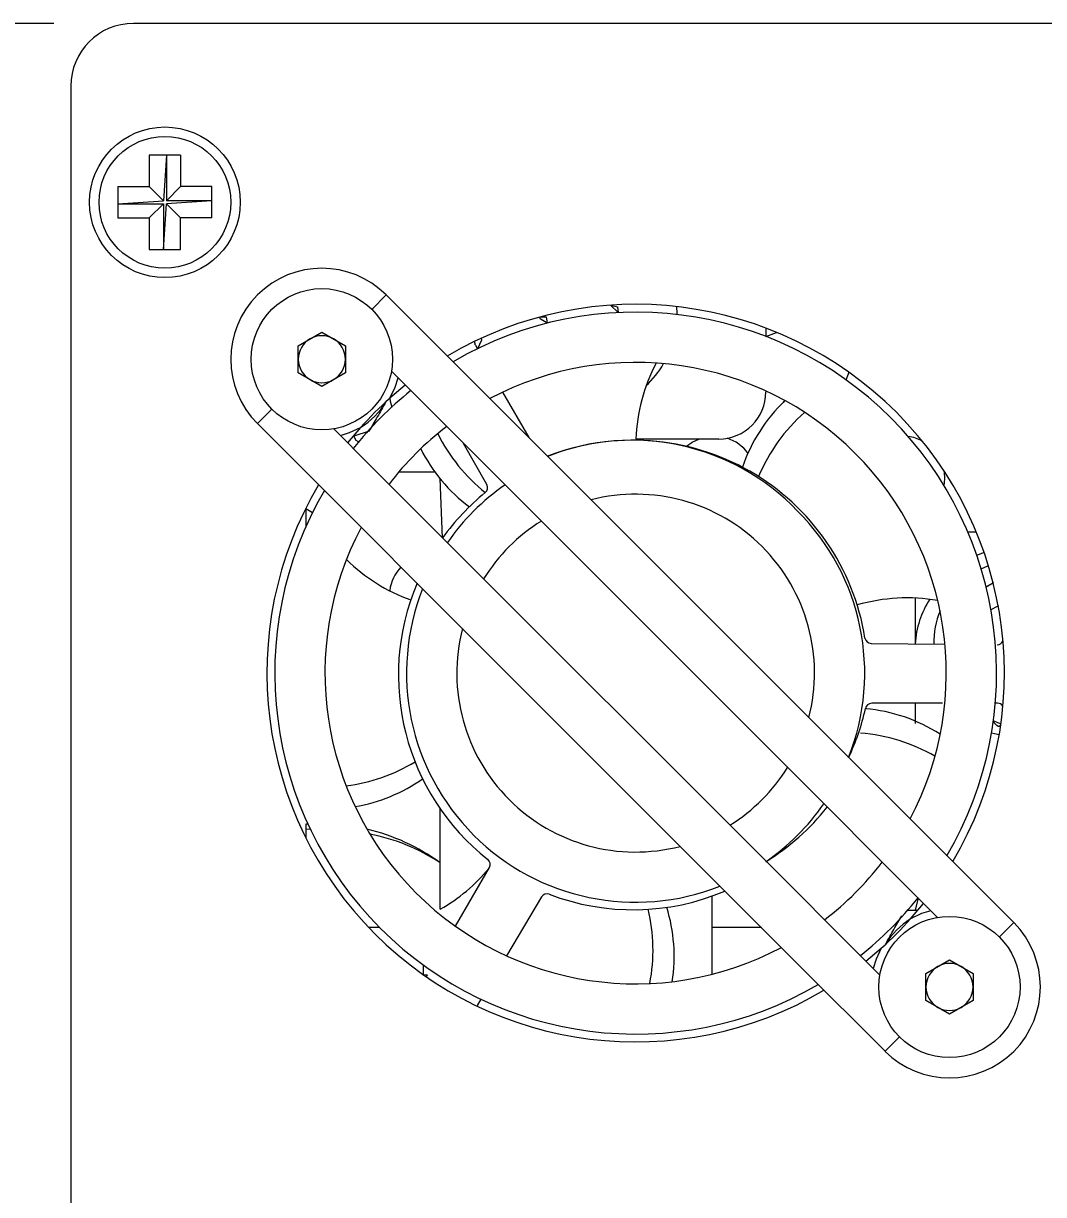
# Model space of a CAD drawing. Header units: millimetres. Extents: x 2 to 278, y 1 to 215.
# Drawn here: x 32.78 to 49.03, y 64.74 to 83.4 of the extents above; entities that cross this region are included whole.
import ezdxf

# ---------------------------------------------------------------- set-up
doc = ezdxf.new("R2010")
doc.units = ezdxf.units.MM
doc.styles.add('SLDTEXTSTYLE0', font='GOTHIC.TTF', dxfattribs={"width": 0.913})
doc.dimstyles.new('SLDDIMSTYLE0', dxfattribs={"dimtxt": 2.116667, "dimasz": 3.175, "dimexe": 0, "dimexo": 0.0625, "dimgap": 0.529167, "dimtad": 0, "dimtih": 1, "dimtoh": 1, "dimdec": 1, "dimlfac": 2, "dimrnd": 1e-09, "dimzin": 4, "dimdsep": 46, "dimtxsty": 'SLDTEXTSTYLE0', "dimsah": 1, "dimcen": 0.09, "dimadec": 0, "dimazin": 1, "dimtfac": 1, "dimtdec": 1, "dimtofl": 0, "dimtmove": 0, "dimatfit": 3, "dimfxl": 1, "dimfrac": 2, "dimtolj": 1, "dimtzin": 12, "dimarcsym": 0})
doc.dimstyles.new('SLDDIMSTYLE1', dxfattribs={"dimtxt": 2.116667, "dimasz": 3.175, "dimexe": 0, "dimexo": 0.0625, "dimgap": 0.529167, "dimtad": 0, "dimtih": 1, "dimtoh": 1, "dimdec": 1, "dimlfac": 2, "dimrnd": 1e-09, "dimzin": 12, "dimdsep": 46, "dimtxsty": 'SLDTEXTSTYLE0', "dimsah": 1, "dimcen": 0.09, "dimadec": 0, "dimazin": 3, "dimtfac": 1, "dimtdec": 1, "dimtmove": 0, "dimatfit": 0, "dimfxl": 1, "dimfrac": 2, "dimtolj": 1, "dimtzin": 12, "dimarcsym": 0})

# ---------------------------------------------------------------- blocks, each defined once
blk = doc.blocks.new('_D_2')
at = {"color": 7, "linetype": 'Continuous', "lineweight": 0}
for p, q in [((33.26, 83.398), (23.89, 83.398)), ((25.668, 83.398), (25.668, 75.44)), ((21.789, 71.648), (21.145, 71.648)), ((21.145, 71.648), (21.145, 68.284)), ((29.546, 71.648), (30.19, 71.648)), ((30.19, 71.648), (30.19, 68.284)), ((21.145, 68.284), (21.789, 68.284)), ((30.19, 68.284), (29.546, 68.284)), ((25.668, 59.898), (25.668, 67.855)), ((32.857, 59.898), (23.89, 59.898))]:
    blk.add_line(p, q, dxfattribs=at)
at = {"color": 7, "linetype": 'Continuous', "lineweight": 18}
for points in [[(25.668, 83.398), (25.16, 80.223), (26.176, 80.223)], [(25.668, 59.898), (26.176, 63.073), (25.16, 63.073)]]:
    blk.add_solid(points, dxfattribs=at)
at = {"color": 7, "linetype": 'Continuous', "lineweight": 18, "char_height": 2.1167, "attachment_point": 1, "style": 'SLDTEXTSTYLE0'}
for s, insert in [('47.0mm', (20.286, 74.78)), ('1.85in', (21.789, 70.988))]:
    blk.add_mtext(s, dxfattribs=dict(at, insert=insert))
blk = doc.blocks.new('_D_3')
at = {"color": 7, "linetype": 'Continuous', "lineweight": 0}
for p, q in [((25.668, 59.898), (25.668, 66.248)), ((32.857, 59.898), (23.89, 59.898)), ((32.66, 53.798), (23.89, 53.798)), ((25.668, 43.798), (25.668, 53.798)), ((29.478, 43.798), (25.668, 43.798)), ((32.835, 43.798), (32.191, 43.798)), ((32.191, 43.798), (32.191, 40.434)), ((40.592, 43.798), (41.236, 43.798)), ((41.236, 43.798), (41.236, 40.434)), ((32.191, 40.434), (32.835, 40.434)), ((41.236, 40.434), (40.592, 40.434))]:
    blk.add_line(p, q, dxfattribs=at)
at = {"color": 7, "linetype": 'Continuous', "lineweight": 18}
for points in [[(25.668, 59.898), (26.176, 63.073), (25.16, 63.073)], [(25.668, 53.798), (25.16, 50.623), (26.176, 50.623)]]:
    blk.add_solid(points, dxfattribs=at)
at = {"color": 7, "linetype": 'Continuous', "lineweight": 18, "char_height": 2.1167, "attachment_point": 1, "style": 'SLDTEXTSTYLE0'}
for s, insert in [('12.2mm', (31.548, 46.93)), ('0.48in', (32.835, 43.138))]:
    blk.add_mtext(s, dxfattribs=dict(at, insert=insert))

msp = doc.modelspace()

# ---------------------------------------------------------------- linework, layer by layer
at = {"color": 7, "linetype": 'Continuous', "lineweight": 18}
for p, q in [((93.03, 83.398), (34.53, 83.398)), ((33.53, 82.398), (33.53, 60.048)), ((34.78, 81.298), (34.78, 80.798)), ((35.28, 81.298), (34.78, 81.298)), ((35.055, 81.298), (35.005, 80.573)), ((35.055, 81.298), (35.055, 80.573)), ((35.28, 81.298), (35.28, 80.798)), ((34.28, 80.798), (34.78, 80.798)), ((34.28, 80.798), (34.28, 80.298)), ((35.005, 80.573), (34.78, 80.798)), ((35.055, 80.573), (35.28, 80.798)), ((35.78, 80.798), (35.28, 80.798)), ((35.78, 80.298), (35.78, 80.798)), ((34.28, 80.523), (35.005, 80.573)), ((34.28, 80.523), (35.005, 80.523)), ((34.78, 80.298), (35.005, 80.523)), ((35.005, 80.523), (35.005, 79.798)), ((35.005, 79.798), (35.055, 80.523)), ((35.78, 80.573), (35.055, 80.573)), ((35.78, 80.573), (35.055, 80.523)), ((35.055, 80.523), (35.28, 80.298)), ((34.28, 80.298), (34.78, 80.298)), ((34.78, 80.298), (34.78, 79.798)), ((35.78, 80.298), (35.28, 80.298)), ((35.28, 79.798), (35.28, 80.298)), ((34.78, 79.798), (35.28, 79.798)), ((38.326, 78.842), (38.556, 79.072)), ((39.915, 77.713), (38.556, 79.072)), ((37.155, 78.264), (37.53, 78.481)), ((37.53, 78.481), (37.905, 78.264)), ((44.605, 78.544), (44.605, 78.41)), ((37.155, 77.831), (37.155, 78.264)), ((37.905, 78.264), (37.905, 77.831)), ((39.977, 78.27), (40.009, 78.216)), ((37.53, 77.615), (37.155, 77.831)), ((37.905, 77.831), (37.53, 77.615)), ((38.638, 77.858), (40.738, 75.759)), ((38.86, 77.636), (38.616, 77.429)), ((41.497, 76.131), (39.915, 77.713)), ((40.41, 77.521), (40.827, 76.8)), ((44.605, 77.527), (44.605, 77.527)), ((36.735, 77.251), (36.505, 77.022)), ((44.908, 77.389), (44.88, 77.36)), ((36.505, 77.022), (37.873, 75.653)), ((38.306, 76.352), (37.719, 76.939)), ((38.148, 76.961), (37.941, 76.717)), ((38.284, 76.904), (38.04, 76.823)), ((40.159, 76.05), (39.789, 76.708)), ((43.855, 76.777), (42.534, 76.777)), ((39.815, 74.842), (38.306, 76.352)), ((38.757, 76.253), (39.335, 76.253)), ((39.455, 75.203), (39.416, 76.146)), ((45.607, 72.02), (41.497, 76.131)), ((47.447, 76.048), (47.435, 76.048)), ((40.738, 75.759), (45.241, 71.255)), ((37.273, 75.672), (37.273, 75.379)), ((37.273, 75.672), (37.379, 75.604)), ((37.873, 75.653), (39.46, 74.066)), ((47.821, 75.298), (47.957, 75.298)), ((44.326, 70.331), (39.815, 74.842)), ((47.964, 74.926), (48.089, 74.974)), ((48.113, 74.42), (48.231, 74.489)), ((46.983, 74.246), (46.983, 73.514)), ((39.46, 74.066), (43.562, 69.964)), ((46.282, 73.522), (47.458, 73.509)), ((48.291, 73.5), (48.291, 73.5)), ((46.291, 72.567), (46.292, 72.567)), ((47.418, 72.568), (46.292, 72.567)), ((46.983, 72.568), (46.983, 72.244)), ((47.418, 72.568), (47.418, 72.568)), ((48.295, 72.569), (48.26, 72.569)), ((47.199, 70.428), (45.607, 72.02)), ((45.241, 71.255), (46.741, 69.755)), ((39.416, 69.286), (39.416, 70.888)), ((37.307, 70.642), (37.273, 70.639)), ((37.273, 70.639), (37.273, 70.423)), ((37.344, 70.564), (37.273, 70.558)), ((48.554, 69.074), (47.199, 70.428)), ((46.421, 68.237), (44.326, 70.331)), ((43.562, 69.964), (45.148, 68.378)), ((39.659, 69.015), (40.2, 69.953)), ((46.741, 69.755), (47.34, 69.156)), ((41.031, 69.483), (40.475, 68.544)), ((43.746, 69.496), (43.746, 68.249)), ((47.029, 69.467), (46.983, 69.273)), ((46.911, 69.134), (47.118, 69.378)), ((48.324, 68.844), (48.554, 69.074)), ((38.452, 68.993), (38.278, 68.993)), ((44.533, 68.993), (43.746, 68.993)), ((46.199, 68.459), (46.443, 68.666)), ((47.155, 68.264), (47.53, 68.481)), ((47.53, 68.481), (47.905, 68.264)), ((39.142, 68.401), (39.142, 68.248)), ((45.148, 68.378), (46.503, 67.023)), ((39.142, 68.248), (39.214, 68.242)), ((39.199, 68.216), (39.214, 68.242)), ((39.199, 68.216), (39.199, 68.216)), ((47.155, 67.831), (47.155, 68.264)), ((47.905, 68.264), (47.905, 67.831)), ((40.065, 67.853), (40.007, 67.755)), ((40.007, 67.755), (40.007, 67.755)), ((47.53, 67.615), (47.155, 67.831)), ((47.905, 67.831), (47.53, 67.615)), ((46.733, 67.253), (46.503, 67.023))]:
    msp.add_line(p, q, dxfattribs=at)
at = {"color": 7, "linetype": 'Continuous', "lineweight": 18, "flags": 128}
for points in [[(42.253, 78.791), (42.131, 78.907), (42.131, 78.909)], [(42.131, 78.909), (42.241, 78.881), (42.253, 78.791)], [(43.192, 78.759), (43.192, 78.774), (43.188, 78.886)], [(41.005, 78.721), (41.105, 78.723), (41.121, 78.622)], [(41.121, 78.622), (41.008, 78.691), (41.005, 78.721)], [(40.067, 78.382), (40.075, 78.352), (40.009, 78.216)], [(44.605, 78.41), (44.776, 78.472), (44.779, 78.475)], [(45.882, 77.719), (45.921, 77.813), (45.932, 77.848)], [(38.616, 77.429), (38.698, 77.605), (38.744, 77.752)], [(38.616, 77.429), (38.619, 77.381), (38.644, 77.286)], [(37.825, 76.833), (37.972, 76.879), (38.148, 76.961)], [(38.116, 76.733), (38.077, 76.754), (38.04, 76.823)], [(43.341, 76.661), (43.43, 76.725), (43.536, 76.777)], [(48.034, 74.711), (48.093, 74.736), (48.159, 74.76)], [(48.113, 74.42), (48.159, 74.448), (48.236, 74.489)], [(48.19, 74.056), (48.262, 74.1), (48.317, 74.126)], [(48.349, 72.238), (48.303, 72.256), (48.229, 72.289)], [(48.322, 72.066), (48.247, 72.079), (48.199, 72.09)], [(47.234, 69.262), (47.087, 69.217), (46.911, 69.134)], [(46.443, 68.666), (46.361, 68.49), (46.315, 68.343)]]:
    msp.add_lwpolyline(points, dxfattribs=at)
at = {"color": 7, "linetype": 'Continuous', "lineweight": 18}
for centre, radius in [((35.03, 80.548), 1.2), ((35.03, 80.548), 1.05), ((37.53, 78.048), 1.125), ((47.53, 68.048), 1.125)]:
    msp.add_circle(centre, radius, dxfattribs=at)
for centre, radius, start, end in [((34.53, 82.398), 1, 90, 180), ((37.53, 78.047), 1.45, 45, 225), ((42.53, 73.048), 5.875, 329.2887, 120.7113), ((42.53, 73.048), 5.75, 45, 120.3938), ((37.53, 78.048), 0.375, 120, 180), ((37.53, 78.048), 0.375, 60, 120), ((37.53, 78.048), 0.375, 0, 60), ((40.064, 78.32), 0.1, 172.4656, 210.0509), ((37.53, 78.048), 0.375, 180, 240), ((37.53, 78.048), 0.375, 300, 0), ((42.53, 73.048), 4.95, 332.0334, 117.9666), ((45.392, 76.665), 2.861, 152.4743, 177.7478), ((41.605, 78.777), 1.587, 313.3213, 329.7464), ((37.53, 78.048), 0.375, 240, 300), ((42.53, 73.048), 5.75, 128.5092, 141.4908), ((42.53, 73.048), 5.875, 131.7708, 138.2292), ((43.855, 77.527), 0.75, 270, 0), ((37.5, 78.001), 1.225, 301.9332, 328.9431), ((46.749, 75.47), 2.659, 133.8084, 161.1658), ((47.097, 75.089), 2.826, 131.6059, 157.3077), ((42.53, 73.048), 5.75, 329.6062, 45), ((42.53, 73.048), 4.95, 127.4545, 142.5455), ((41.895, 78.12), 2.815, 206.5293, 231.3), ((42.471, 73.108), 3.65, 43.6837, 111.6095), ((42.49, 73.018), 3.74, 9.0415, 111.3837), ((43.78, 76.148), 0.675, 36.8975, 71.9468), ((46.78, 76.148), 0.675, 62.0227, 82.0943), ((41.466, 77.816), 2.646, 206.828, 233.189), ((46.78, 76.148), 0.675, 351.4804, 10.1922), ((42.53, 73.048), 5.875, 149.2887, 300.7113), ((42.53, 73.048), 5.75, 149.6062, 300.3938), ((42.53, 73.048), 3.65, 124.7419, 145.2581), ((40.072, 76.001), 0.1, 309.0178, 29.3641), ((42.49, 73.018), 3.74, 129.0415, 144.2578), ((42.53, 73.048), 2.85, 345.5821, 104.4179), ((42.53, 73.048), 3.65, 338.407, 45), ((42.53, 73.048), 2.85, 121.8165, 148.1835), ((42.53, 73.048), 4.95, 152.0334, 225), ((39.892, 76.867), 2.816, 225.5805, 250.3794), ((39.28, 74.273), 0.675, 136.5373, 172.3466), ((42.49, 73.018), 3.74, 157.0105, 231.7494), ((42.53, 73.048), 3.65, 158.407, 291.593), ((46.853, 71.391), 2.855, 80.1336, 106.1299), ((48.48, 73.417), 1.5, 147.4033, 176.2885), ((48.555, 73.548), 1.275, 157.2366, 181.6548), ((42.53, 73.048), 2.85, 165.5821, 225), ((46.283, 73.622), 0.1, 189.0178, 269.3641), ((48.292, 73.6), 0.1, 269.3643, 334.8232), ((42.544, 73.306), 3.74, 334.6422, 347.2661), ((46.291, 72.467), 0.1, 90.0509, 171.7494), ((45.953, 69.836), 2.656, 57.4321, 84.8487), ((48.295, 72.469), 0.1, 30.8746, 90.0509), ((45.884, 69.28), 2.823, 59.9108, 85.315), ((37.556, 74.032), 2.805, 277.4088, 301.352), ((42.53, 73.048), 2.85, 301.8165, 328.1835), ((37.617, 73.518), 2.635, 279.6858, 305.2089), ((42.53, 73.048), 2.85, 225, 284.4179), ((42.53, 73.048), 3.65, 304.6102, 325.2581), ((42.646, 73.231), 3.74, 301.5373, 321.718), ((37.505, 67.398), 3.25, 53.9716, 76.7512), ((37.679, 67.369), 3.175, 56.8219, 78.7936), ((40.113, 70.003), 0.1, 330.0509, 51.7494), ((42.53, 73.048), 4.95, 307.4545, 322.5455), ((38.038, 71.714), 2.792, 299.5891, 320.4247), ((42.53, 73.048), 4.95, 225, 297.9666), ((41.117, 69.432), 0.1, 69.0178, 149.3641), ((42.49, 73.018), 3.74, 249.0415, 292.9895), ((42.53, 73.048), 5.75, 308.5092, 321.4908), ((39.997, 68.638), 2.81, 349.0224, 13.3423), ((40.503, 68.536), 2.641, 351.2023, 17.1976), ((42.53, 73.048), 5.875, 311.7708, 318.2292), ((47.529, 68.048), 1.45, 225, 45), ((47.559, 68.094), 1.225, 121.9332, 148.9431), ((47.53, 68.048), 0.375, 120, 180), ((47.53, 68.048), 0.375, 60, 120), ((47.53, 68.048), 0.375, 0, 60), ((47.53, 68.048), 0.375, 180, 240), ((47.53, 68.048), 0.375, 300, 0), ((47.53, 68.048), 0.375, 240, 300)]:
    msp.add_arc(centre, radius, start, end, dxfattribs=at)
for points, knots in [([(38.549, 77.369), (38.503, 77.284), (38.415, 77.131), (38.327, 76.979), (38.284, 76.904)], [0, 0, 0, 0, 0.507047, 1, 1, 1, 1]), ([(48.349, 72.238), (48.324, 72.187), (48.288, 72.215), (48.252, 72.243), (48.224, 72.264)], [0, 0, 0, 0, 0.224129, 1, 1, 1, 1]), ([(46.857, 69.273), (46.903, 69.273), (46.957, 69.273), (47.011, 69.273), (46.983, 69.273)], [0, 0, 0, 0, 0.855052, 1, 1, 1, 1]), ([(46.51, 68.726), (46.556, 68.812), (46.643, 68.961), (46.728, 69.11), (46.77, 69.182)], [0, 0, 0, 0, 0.517302, 1, 1, 1, 1])]:
    msp.add_open_spline(points, degree=3, knots=knots, dxfattribs=at)

# ---------------------------------------------------------------- dimensions: what is measured, and where the dimension line sits
for base, p1, p2, dimstyle, picture, middle in [((25.668, 59.898), (34.53, 83.398), (34.127, 59.898), 'SLDDIMSTYLE0', '_D_2', (25.668, 71.648)), ((25.668, 53.798), (34.127, 59.898), (33.93, 53.798), 'SLDDIMSTYLE1', '_D_3', (25.668, 43.798))]:
    dim = msp.add_linear_dim(base=base, p1=p1, p2=p2, angle=90, dimstyle=dimstyle, dxfattribs=at)
    dim.commit()
    dim.dimension.update_dxf_attribs({"geometry": picture, "text_midpoint": middle, "dimtype": 160})

doc.saveas('drawing.dxf')
